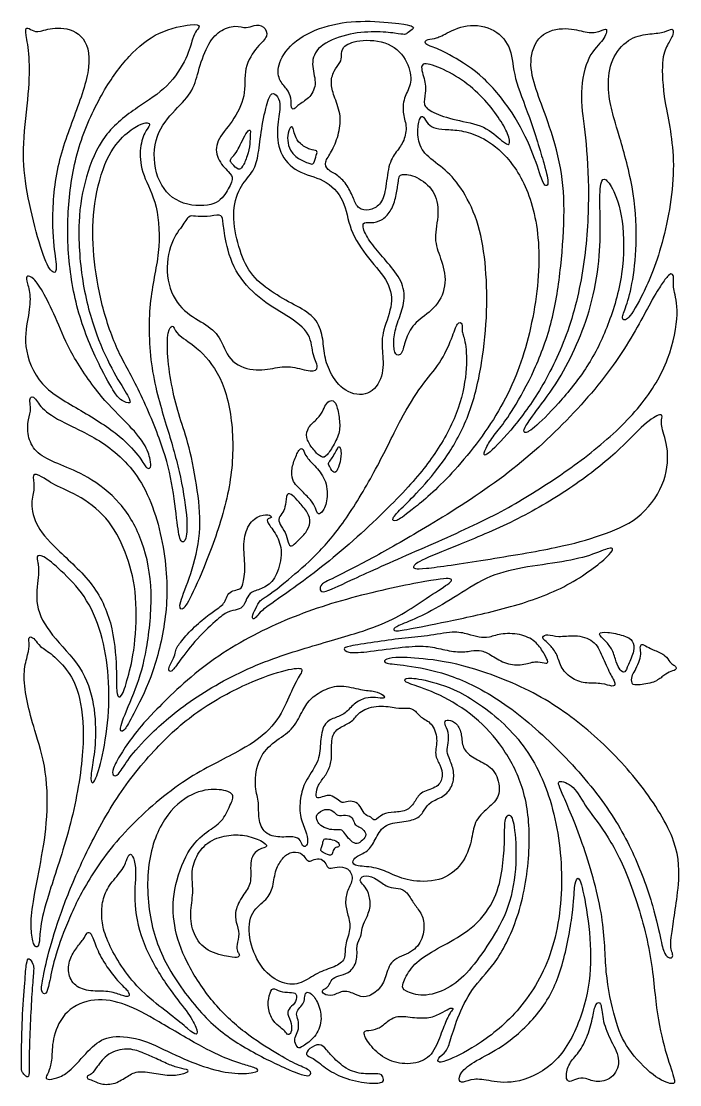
# Model space of a CAD drawing. Header units: millimetres. Extents: x -84 to 83, y -94 to 93.
# Drawn here: x -83.56 to -61.8, y -45.19 to -10.06 of the extents above; entities that cross this region are included whole.
import ezdxf

# ---------------------------------------------------------------- set-up
doc = ezdxf.new("R2010")
doc.units = ezdxf.units.MM
doc.header["$MEASUREMENT"] = 0
doc.layers.add('Default', color=18, linetype='Continuous')

msp = doc.modelspace()

# ---------------------------------------------------------------- linework, layer by layer
at = {"layer": 'Default', "color": 5}
for points in [[(-79.993, -11.23), (-80.296, -11.556), (-80.852, -12.316), (-81.692, -14.078), (-82.029, -15.976), (-82.04, -17.976), (-81.646, -19.987), (-80.848, -21.716), (-80.388, -22.471), (-80.252, -22.585), (-79.92, -22.731), (-79.975, -22.507), (-80.479, -21.734), (-81.09, -20.483), (-81.591, -18.667), (-81.708, -16.585), (-81.448, -15.211), (-80.892, -13.781), (-79.679, -12.862), (-78.697, -12.275), (-78.03, -11.219), (-77.905, -10.598), (-77.759, -10.354), (-77.635, -10.23), (-77.797, -10.128), (-79.033, -10.362), (-79.69, -10.905), (-79.993, -11.23)], [(-77.705, -11.72), (-77.782, -11.987), (-77.886, -12.432), (-78.562, -13.058), (-79.223, -13.912), (-79.152, -15.299), (-78.406, -16.152), (-77.147, -16.202), (-76.77, -15.726), (-76.521, -15.228), (-76.663, -15.085), (-77.125, -14.609), (-77.147, -14.018), (-76.577, -13.4), (-76.108, -12.546), (-76.236, -11.6), (-75.738, -10.853), (-75.368, -10.569), (-75.525, -10.199), (-75.88, -10.178), (-76.108, -10.32), (-76.464, -10.178), (-77.018, -10.355), (-77.424, -10.832), (-77.628, -11.453), (-77.705, -11.72)], [(-71.085, -10.14), (-71.344, -10.107), (-72.203, -10.023), (-73.416, -10.15), (-74.571, -10.67), (-75.108, -11.461), (-75.062, -12.027), (-74.773, -12.287), (-74.617, -12.605), (-74.658, -12.951), (-74.542, -12.992), (-74.398, -12.807), (-73.993, -12.593), (-73.774, -12.102), (-74.005, -11.478), (-73.791, -10.872), (-72.809, -10.463), (-71.852, -10.391), (-71.154, -10.461), (-70.855, -10.52), (-70.805, -10.454), (-70.552, -10.291), (-70.649, -10.221), (-70.826, -10.173), (-71.085, -10.14)], [(-69.298, -11.235), (-69.006, -11.4), (-68.271, -11.865), (-67.279, -13.089), (-66.659, -14.345), (-66.331, -15.401), (-66.233, -15.527), (-66.122, -15.452), (-66.221, -14.968), (-66.772, -13.147), (-67.309, -11.906), (-67.329, -10.965), (-67.865, -10.293), (-68.859, -10.113), (-69.637, -10.541), (-69.898, -10.641), (-70.22, -10.669), (-70.22, -10.835), (-70.026, -10.874), (-69.591, -11.07), (-69.298, -11.235)], [(-83.299, -11.259), (-83.278, -11.579), (-83.287, -12.366), (-83.529, -14.173), (-83.437, -15.459), (-83.059, -17.102), (-82.693, -18.238), (-82.39, -18.459), (-82.393, -18.016), (-82.57, -17.006), (-82.462, -14.937), (-81.81, -13.217), (-81.174, -11.468), (-81.484, -10.426), (-82.395, -10.217), (-82.991, -10.437), (-83.192, -10.374), (-83.41, -10.228), (-83.414, -10.445), (-83.32, -10.939), (-83.299, -11.259)], [(-66.217, -13.224), (-66.067, -13.642), (-65.714, -14.722), (-65.581, -16.243), (-65.714, -18.179), (-65.977, -19.973), (-66.581, -21.608), (-67.344, -22.971), (-67.763, -23.529), (-68.103, -23.951), (-68.318, -24.381), (-68.199, -24.458), (-67.275, -23.48), (-66.318, -22.168), (-65.388, -20.214), (-64.879, -17.878), (-64.78, -15.463), (-64.929, -13.612), (-65.135, -12.423), (-64.835, -11.125), (-64.267, -10.679), (-64.17, -10.232), (-64.405, -10.411), (-64.835, -10.476), (-65.405, -10.256), (-66.396, -10.372), (-66.809, -11.264), (-66.611, -12.214), (-66.366, -12.806), (-66.217, -13.224)], [(-63.803, -13.846), (-63.674, -14.28), (-63.301, -15.578), (-63.202, -17.283), (-63.336, -18.677), (-63.583, -19.544), (-63.75, -19.891), (-63.57, -20.011), (-63.116, -19.324), (-62.336, -17.564), (-61.848, -14.671), (-62.355, -12.643), (-62.41, -11.298), (-62.218, -10.834), (-61.983, -10.487), (-62.028, -10.26), (-62.269, -10.437), (-62.754, -10.474), (-63.426, -10.564), (-64.047, -11.199), (-64.206, -12.107), (-64.075, -12.975), (-63.932, -13.412), (-63.803, -13.846)], [(-73.192, -12.608), (-73.128, -12.784), (-72.968, -13.201), (-73.07, -13.84), (-73.304, -14.395), (-73.554, -14.718), (-73.459, -14.979), (-73.098, -15.134), (-72.766, -15.485), (-72.577, -15.936), (-72.428, -16.274), (-72.068, -16.332), (-71.685, -16.152), (-71.505, -15.666), (-71.445, -14.807), (-71.166, -14.361), (-70.89, -14.026), (-70.806, -13.504), (-70.979, -13.088), (-70.909, -12.517), (-70.634, -12.141), (-70.746, -11.4), (-71.351, -10.723), (-72.464, -10.646), (-72.992, -10.928), (-72.967, -11.194), (-72.992, -11.425), (-73.249, -11.682), (-73.351, -12.143), (-73.256, -12.432), (-73.192, -12.608)], [(-69.796, -11.577), (-69.552, -11.675), (-68.986, -11.979), (-68.285, -12.58), (-67.773, -13.247), (-67.442, -13.81), (-67.389, -14.197), (-67.627, -14.078), (-68.221, -13.493), (-69.233, -13.339), (-70.003, -13.075), (-70.303, -12.833), (-70.184, -12.45), (-70.215, -11.966), (-70.446, -11.392), (-70.039, -11.479), (-69.796, -11.577)], [(-75.63, -13.733), (-75.675, -14.032), (-75.723, -14.542), (-75.896, -15.079), (-76.363, -15.502), (-76.619, -16.43), (-76.383, -17.542), (-76.038, -18.411), (-75.303, -19.007), (-74.523, -19.441), (-73.856, -19.792), (-73.588, -20.405), (-73.563, -21.034), (-73.39, -21.65), (-72.897, -22.341), (-72.052, -22.483), (-71.571, -21.805), (-71.614, -21.003), (-71.676, -20.405), (-71.268, -19.478), (-71.364, -18.699), (-72.096, -17.907), (-72.745, -16.954), (-72.839, -15.949), (-73.54, -15.242), (-74.468, -15.092), (-75.067, -14.419), (-75.127, -13.552), (-74.962, -12.848), (-75.083, -12.534), (-75.276, -12.379), (-75.453, -12.749), (-75.585, -13.434), (-75.63, -13.733)], [(-69.034, -15.581), (-68.841, -15.868), (-68.456, -16.615), (-68.203, -17.987), (-68.146, -19.633), (-68.311, -21.348), (-68.695, -23.024), (-69.442, -24.435), (-70.364, -25.531), (-70.976, -26.13), (-71.37, -26.533), (-71.186, -26.611), (-70.793, -26.318), (-69.502, -25.277), (-67.742, -23.091), (-66.768, -20.798), (-66.318, -17.852), (-66.7, -15.688), (-67.578, -14.381), (-68.404, -13.847), (-69.029, -13.66), (-69.581, -13.636), (-69.966, -13.601), (-70.172, -13.413), (-70.295, -13.12), (-70.436, -13.349), (-70.486, -13.884), (-70.304, -14.442), (-69.612, -14.893), (-69.227, -15.294), (-69.034, -15.581)], [(-80.133, -13.82), (-80.327, -13.997), (-80.761, -14.502), (-81.196, -16.101), (-81.213, -17.584), (-80.979, -19.226), (-80.443, -20.892), (-79.773, -21.977), (-78.92, -23.933), (-78.555, -25.296), (-78.399, -26.748), (-78.294, -27.339), (-78.095, -27.235), (-78.051, -26.513), (-78.312, -24.905), (-78.739, -23.483), (-79.326, -21.568), (-79.373, -19.285), (-78.947, -17.716), (-79.026, -16.09), (-79.577, -15.131), (-79.672, -14.308), (-79.482, -13.702), (-79.26, -13.467), (-79.387, -13.404), (-79.599, -13.44), (-79.939, -13.643), (-80.133, -13.82)], [(-76.252, -14.001), (-76.301, -14.105), (-76.387, -14.296), (-76.535, -14.506), (-76.688, -14.654), (-76.602, -14.766), (-76.368, -15.003), (-76.253, -14.903), (-76.078, -14.519), (-75.99, -14.09), (-76.006, -13.808), (-75.958, -13.633), (-76.092, -13.673), (-76.203, -13.897), (-76.252, -14.001)], [(-74.501, -13.859), (-74.469, -13.938), (-74.375, -14.115), (-74.002, -14.321), (-73.756, -14.328), (-73.801, -14.449), (-73.89, -14.804), (-73.999, -14.776), (-74.431, -14.613), (-74.684, -14.327), (-74.776, -14.001), (-74.732, -13.658), (-74.611, -13.5), (-74.566, -13.639), (-74.533, -13.779), (-74.501, -13.859)], [(-71.117, -15.475), (-71.132, -15.584), (-71.175, -15.916), (-71.355, -16.368), (-71.639, -16.654), (-72.005, -16.739), (-72.333, -16.675), (-72.197, -17.123), (-71.801, -17.648), (-71.32, -18.177), (-70.878, -18.799), (-70.908, -19.468), (-71.142, -20.025), (-71.274, -20.558), (-71.231, -21.069), (-71.061, -21.111), (-70.95, -20.996), (-70.844, -20.455), (-70.507, -19.944), (-69.813, -19.527), (-69.46, -18.703), (-69.701, -17.852), (-69.949, -17.279), (-69.73, -16.389), (-69.883, -15.638), (-70.495, -15.159), (-71.052, -15.082), (-71.086, -15.261), (-71.102, -15.366), (-71.117, -15.475)], [(-64.432, -16.68), (-64.427, -17.099), (-64.427, -17.938), (-64.719, -19.51), (-65.198, -20.762), (-65.763, -21.9), (-66.611, -23.023), (-66.968, -23.532), (-66.958, -23.68), (-66.706, -23.601), (-65.828, -22.74), (-64.803, -21.473), (-64.157, -20.147), (-63.637, -18.44), (-63.639, -16.523), (-64.043, -15.474), (-64.315, -15.202), (-64.455, -15.427), (-64.437, -16.262), (-64.432, -16.68)], [(-76.828, -17.153), (-76.781, -17.421), (-76.611, -18.213), (-75.83, -19.155), (-74.902, -19.713), (-73.98, -20.303), (-73.96, -21.057), (-73.693, -21.53), (-73.946, -21.677), (-74.621, -21.438), (-75.118, -21.498), (-75.885, -21.654), (-76.737, -21.3), (-76.97, -20.441), (-77.492, -20.046), (-78.303, -19.617), (-78.808, -18.667), (-78.687, -17.401), (-78.204, -16.797), (-78.028, -16.472), (-77.835, -16.504), (-77.417, -16.537), (-76.955, -16.419), (-76.891, -16.607), (-76.874, -16.886), (-76.828, -17.153)], [(-82.371, -19.977), (-82.228, -20.311), (-81.955, -21.027), (-80.872, -22.571), (-80.025, -23.358), (-79.439, -24.038), (-79.271, -24.583), (-79.266, -24.83), (-79.415, -24.855), (-79.578, -24.533), (-80.196, -23.791), (-81.574, -22.898), (-83.003, -22.155), (-83.527, -20.738), (-83.29, -19.725), (-83.239, -19.061), (-83.399, -18.595), (-83.386, -18.455), (-83.163, -18.5), (-82.812, -19.023), (-82.514, -19.643), (-82.371, -19.977)], [(-70.202, -26.784), (-69.491, -26.358), (-67.693, -25.251), (-65.468, -23.27), (-63.708, -21.157), (-62.643, -19.102), (-62.418, -18.786), (-62.157, -18.398), (-62.016, -18.398), (-61.995, -18.588), (-62.03, -18.891), (-61.805, -19.596), (-62.101, -21.23), (-63.016, -22.779), (-64.568, -24.25), (-66.457, -25.552), (-68.211, -26.566), (-70.744, -27.656), (-72.894, -28.622), (-73.568, -28.962), (-73.708, -28.855), (-73.671, -28.659), (-73.375, -28.522), (-71.961, -27.807), (-70.914, -27.21), (-70.202, -26.784)], [(-71.792, -24.749), (-72.088, -25.307), (-72.78, -26.49), (-73.677, -27.591), (-74.661, -28.455), (-75.428, -29.07), (-75.664, -29.165), (-75.812, -29.452), (-75.955, -29.772), (-75.874, -29.823), (-75.778, -29.731), (-75.652, -29.544), (-75.165, -29.213), (-73.145, -27.774), (-70.956, -25.699), (-69.914, -24.455), (-69.097, -23.014), (-68.81, -21.607), (-68.87, -20.613), (-69.021, -20.301), (-68.959, -20.034), (-69.153, -19.97), (-69.304, -20.497), (-69.706, -21.374), (-70.326, -22.061), (-71.003, -23.144), (-71.496, -24.192), (-71.792, -24.749)], [(-78.012, -24.155), (-77.908, -24.56), (-77.709, -25.59), (-77.595, -26.966), (-77.942, -28.379), (-78.375, -29.358), (-78.275, -29.558), (-78.042, -29.298), (-77.462, -28.012), (-76.704, -25.91), (-76.488, -23.972), (-76.767, -22.065), (-77.557, -20.943), (-78.375, -20.444), (-78.5, -20.232), (-78.541, -20.087), (-78.731, -20.253), (-78.741, -21.109), (-78.579, -22.207), (-78.33, -23.16), (-78.115, -23.75), (-78.012, -24.155)], [(-81.354, -25.136), (-81.014, -25.337), (-80.234, -25.915), (-79.498, -27.234), (-79.182, -28.848), (-79.391, -30.913), (-79.75, -32.095), (-80.309, -33.345), (-80.281, -33.538), (-80.143, -33.499), (-79.906, -33.061), (-79.251, -31.806), (-78.761, -29.984), (-78.685, -27.974), (-79.329, -25.359), (-80.728, -23.961), (-82.08, -23.376), (-82.887, -22.899), (-83.119, -22.435), (-83.276, -22.476), (-83.276, -22.661), (-83.224, -22.922), (-83.363, -23.317), (-83.334, -23.908), (-82.992, -24.401), (-82.278, -24.709), (-81.695, -24.935), (-81.354, -25.136)], [(-73.584, -22.901), (-73.628, -22.99), (-73.751, -23.198), (-74.098, -23.456), (-74.163, -23.819), (-73.97, -24.141), (-73.689, -24.454), (-73.512, -24.496), (-73.287, -24.158), (-73.02, -23.675), (-73.036, -23.217), (-73.139, -22.686), (-73.284, -22.548), (-73.487, -22.667), (-73.54, -22.813), (-73.584, -22.901)], [(-69.123, -27.362), (-68.584, -27.143), (-67.257, -26.605), (-65.387, -25.507), (-63.825, -24.289), (-62.927, -23.278), (-62.384, -22.992), (-62.378, -23.163), (-62.453, -23.403), (-62.138, -24.174), (-62.264, -25.391), (-63.138, -26.561), (-64.421, -27.063), (-65.7, -27.434), (-68.269, -27.864), (-70.532, -28.206), (-70.638, -28.094), (-70.49, -27.918), (-69.662, -27.58), (-69.123, -27.362)], [(-74.391, -25.469), (-74.303, -25.556), (-74.04, -25.819), (-73.843, -26.07), (-73.782, -26.364), (-73.639, -26.332), (-73.431, -25.963), (-73.449, -25.234), (-73.825, -24.775), (-74.155, -24.464), (-74.244, -24.166), (-74.352, -24.148), (-74.542, -24.542), (-74.65, -24.962), (-74.571, -25.295), (-74.48, -25.382), (-74.391, -25.469)], [(-73.13, -24.218), (-73.154, -24.266), (-73.22, -24.389), (-73.345, -24.575), (-73.424, -24.657), (-73.37, -24.787), (-73.22, -25.018), (-73.109, -24.901), (-72.984, -24.528), (-72.989, -24.148), (-73.076, -24.098), (-73.106, -24.17), (-73.13, -24.218)], [(-81.578, -25.804), (-81.253, -26), (-80.6, -26.536), (-80.022, -27.736), (-79.713, -29.011), (-79.791, -30.792), (-80.043, -31.795), (-80.246, -32.45), (-80.422, -32.352), (-80.396, -31.735), (-80.475, -30.102), (-81.096, -28.633), (-82.463, -27.461), (-83.156, -26.647), (-83.245, -25.852), (-83.082, -25.454), (-83.24, -24.969), (-82.875, -25.076), (-82.552, -25.361), (-81.903, -25.609), (-81.578, -25.804)], [(-74.38, -25.95), (-74.293, -26.05), (-74.069, -26.301), (-73.976, -26.613), (-74.137, -26.953), (-74.434, -27.24), (-74.65, -27.455), (-74.746, -27.298), (-74.818, -26.939), (-75.033, -26.67), (-75.069, -26.462), (-74.893, -26.283), (-74.822, -26.068), (-74.8, -25.611), (-74.589, -25.701), (-74.467, -25.85), (-74.38, -25.95)], [(-77.158, -29.525), (-77.265, -29.6), (-77.57, -29.816), (-78.096, -30.317), (-78.427, -30.743), (-78.465, -30.877), (-78.503, -31.086), (-78.686, -31.382), (-78.686, -31.535), (-78.583, -31.554), (-78.42, -31.325), (-77.849, -30.538), (-77.09, -29.818), (-76.719, -29.54), (-76.409, -29.508), (-76.195, -29.399), (-76.088, -29.042), (-75.903, -28.876), (-75.451, -28.774), (-75.094, -28.383), (-74.905, -27.571), (-75.111, -27.011), (-75.464, -26.582), (-75.424, -26.489), (-75.263, -26.469), (-75.312, -26.369), (-75.644, -26.341), (-76.074, -26.65), (-76.246, -27.311), (-76.138, -28.093), (-76.229, -28.741), (-76.355, -28.835), (-76.568, -28.86), (-76.756, -28.996), (-76.804, -29.215), (-76.929, -29.365), (-77.051, -29.45), (-77.158, -29.525)], [(-82.234, -28.221), (-81.993, -28.445), (-81.433, -28.998), (-80.879, -30.249), (-80.641, -31.692), (-80.661, -33.245), (-80.948, -34.732), (-81.182, -35.313), (-81.281, -35.129), (-81.212, -34.683), (-81.087, -33.913), (-81.112, -32.623), (-81.521, -31.375), (-82.615, -30.324), (-83.138, -29.358), (-82.957, -28.339), (-83.004, -27.903), (-83.071, -27.736), (-82.879, -27.656), (-82.475, -27.998), (-82.234, -28.221)], [(-70.228, -29.645), (-69.929, -29.496), (-69.28, -29.126), (-68.21, -28.396), (-67.031, -28.09), (-65.628, -27.932), (-64.612, -27.676), (-64.004, -27.379), (-63.949, -27.6), (-65.463, -28.764), (-67.372, -29.437), (-69.381, -29.869), (-70.745, -30.141), (-71.267, -30.231), (-71.267, -30.112), (-71.074, -30.018), (-70.527, -29.793), (-70.228, -29.645)], [(-79.149, -32.862), (-78.76, -32.458), (-77.522, -31.228), (-75.154, -29.908), (-72.728, -29.072), (-69.841, -28.471), (-69.236, -28.451), (-69.419, -28.646), (-70.3, -29.194), (-71.058, -29.723), (-71.958, -30.13), (-73.717, -30.629), (-75.94, -31.303), (-78.102, -32.522), (-79.491, -33.785), (-80.099, -34.513), (-80.357, -35.005), (-80.544, -34.986), (-80.558, -34.775), (-80.287, -34.283), (-79.856, -33.651), (-79.538, -33.266), (-79.149, -32.862)], [(-83.105, -33.493), (-82.992, -33.862), (-82.684, -34.79), (-82.684, -36.608), (-82.947, -37.997), (-83.211, -39.383), (-83.251, -40.061), (-83.152, -40.596), (-83.028, -40.67), (-82.944, -40.522), (-82.944, -39.942), (-82.657, -38.863), (-81.876, -36.595), (-81.426, -34.055), (-81.593, -32.257), (-81.986, -31.536), (-82.53, -30.95), (-82.969, -30.713), (-83.096, -30.473), (-83.267, -30.36), (-83.329, -30.48), (-83.26, -30.672), (-83.373, -31.077), (-83.507, -31.67), (-83.363, -32.576), (-83.218, -33.124), (-83.105, -33.493)], [(-71.894, -30.575), (-71.586, -30.529), (-70.961, -30.436), (-70.15, -30.381), (-69.255, -30.195), (-68.781, -30.307), (-68.424, -30.428), (-68.111, -30.428), (-67.686, -30.267), (-66.982, -30.3), (-66.514, -30.57), (-66.266, -30.976), (-66.117, -31.26), (-66.249, -31.276), (-66.568, -31.173), (-66.987, -31.349), (-67.542, -31.308), (-68.015, -31.011), (-68.351, -30.824), (-68.676, -30.857), (-69.12, -30.922), (-69.711, -30.791), (-70.227, -30.679), (-71.032, -30.734), (-72.242, -30.913), (-72.807, -30.93), (-72.929, -30.775), (-72.807, -30.71), (-72.201, -30.62), (-71.894, -30.575)], [(-66.08, -30.686), (-66.009, -30.761), (-65.839, -30.962), (-65.741, -31.442), (-65.34, -31.815), (-64.877, -31.944), (-64.358, -31.913), (-64.005, -32.062), (-63.895, -31.956), (-64.099, -31.642), (-64.366, -31.021), (-64.61, -30.483), (-65.277, -30.314), (-65.827, -30.42), (-66.181, -30.287), (-66.377, -30.401), (-66.263, -30.511), (-66.151, -30.61), (-66.08, -30.686)], [(-64.257, -30.54), (-64.167, -30.63), (-64.018, -30.805), (-63.9, -31.257), (-63.782, -31.501), (-63.605, -31.618), (-63.527, -31.347), (-63.283, -30.845), (-63.33, -30.503), (-63.625, -30.354), (-64.222, -30.216), (-64.556, -30.263), (-64.346, -30.449), (-64.257, -30.54)], [(-63.092, -30.968), (-63.096, -31.048), (-63.142, -31.227), (-63.285, -31.537), (-63.397, -31.68), (-63.393, -31.955), (-63.307, -32.002), (-62.669, -31.934), (-62.377, -31.71), (-62.153, -31.547), (-61.914, -31.49), (-61.918, -31.388), (-61.99, -31.333), (-62.136, -31.245), (-62.238, -31.007), (-62.656, -30.831), (-62.891, -30.721), (-63.074, -30.603), (-63.121, -30.75), (-63.089, -30.888), (-63.092, -30.968)], [(-66.51, -32.321), (-65.799, -32.708), (-64.572, -33.63), (-63.044, -35.235), (-61.788, -37.24), (-61.83, -38.653), (-61.972, -39.519), (-62.075, -40.261), (-62.117, -40.614), (-62.058, -40.804), (-62.006, -40.969), (-62.134, -41.028), (-62.307, -40.883), (-62.403, -40.537), (-62.645, -39.356), (-63.25, -37.626), (-64.253, -35.825), (-65.991, -33.88), (-67.818, -32.355), (-69.534, -31.555), (-70.925, -31.318), (-71.58, -31.278), (-71.574, -31.153), (-71.275, -31.063), (-70.388, -31.09), (-68.838, -31.305), (-67.221, -31.933), (-66.51, -32.321)], [(-75.932, -31.883), (-76.45, -32.104), (-77.693, -32.746), (-79.103, -34.018), (-80.448, -35.673), (-81.503, -37.669), (-82.208, -39.34), (-82.639, -40.735), (-82.85, -41.68), (-82.92, -42.157), (-82.733, -42.227), (-82.639, -41.905), (-82.485, -41.054), (-82.069, -39.879), (-81.436, -38.528), (-80.283, -36.872), (-78.185, -35.043), (-76.381, -34.221), (-75.271, -33.487), (-74.768, -32.554), (-74.486, -31.83), (-74.163, -31.414), (-74.585, -31.419), (-75.414, -31.661), (-75.932, -31.883)], [(-67.565, -34.21), (-67.312, -34.602), (-66.867, -35.495), (-66.7, -37.26), (-67.012, -39.485), (-67.834, -41.176), (-68.612, -41.893), (-69.123, -42.882), (-69.389, -43.752), (-69.494, -44.097), (-69.815, -44.322), (-69.796, -44.466), (-69.533, -44.423), (-68.413, -43.889), (-66.953, -42.669), (-65.867, -40.736), (-65.587, -38.04), (-66.077, -35.37), (-67.214, -33.476), (-69.003, -32.159), (-70.186, -31.817), (-70.874, -31.715), (-70.915, -31.868), (-70.685, -31.96), (-69.615, -32.317), (-68.383, -33.14), (-67.817, -33.818), (-67.565, -34.21)], [(-74.291, -32.896), (-74.382, -33.069), (-74.588, -33.491), (-75.188, -33.829), (-75.737, -34.366), (-75.876, -35.338), (-75.686, -35.812), (-75.741, -36.315), (-75.581, -36.872), (-75.095, -37.041), (-74.525, -36.969), (-74.314, -37.105), (-74.28, -37.324), (-74.136, -37.329), (-74.081, -37.168), (-74.136, -36.822), (-74.385, -36.323), (-74.335, -35.626), (-74.166, -35.127), (-73.682, -34.467), (-73.682, -33.853), (-73.585, -33.249), (-73.213, -33.065), (-72.84, -32.948), (-72.581, -32.589), (-72.166, -32.389), (-71.856, -32.392), (-71.539, -32.45), (-71.556, -32.331), (-71.861, -32.177), (-72.312, -32.165), (-73.002, -31.953), (-73.58, -32.14), (-74.038, -32.45), (-74.199, -32.722), (-74.291, -32.896)], [(-73.555, -35.663), (-73.479, -35.639), (-73.344, -35.609), (-73.107, -35.753), (-72.957, -35.912), (-72.769, -35.809), (-72.477, -35.838), (-72.322, -36.043), (-72.205, -36.302), (-71.988, -36.326), (-71.899, -36.523), (-71.619, -36.22), (-71.262, -36.192), (-70.762, -36.147), (-70.543, -35.817), (-70.354, -35.496), (-69.767, -35.379), (-69.614, -35.001), (-69.701, -34.613), (-69.929, -34.301), (-69.77, -33.77), (-69.986, -33.21), (-70.374, -33.076), (-70.583, -32.746), (-70.869, -32.742), (-71.116, -32.772), (-71.743, -32.62), (-72.401, -32.848), (-72.572, -33.172), (-72.953, -33.343), (-73.322, -33.579), (-73.295, -34.214), (-73.32, -34.64), (-73.517, -35.001), (-73.765, -35.286), (-73.822, -35.621), (-73.795, -35.754), (-73.63, -35.687), (-73.555, -35.663)], [(-68.298, -34.554), (-68.46, -34.461), (-68.797, -34.304), (-69.012, -33.974), (-68.999, -33.508), (-69.231, -33.181), (-69.529, -33.112), (-69.595, -33.255), (-69.425, -33.538), (-69.44, -33.91), (-69.52, -34.179), (-69.395, -34.453), (-69.231, -34.885), (-69.313, -35.364), (-69.594, -35.683), (-70.073, -35.842), (-70.232, -36.107), (-70.444, -36.423), (-70.962, -36.499), (-71.616, -36.59), (-71.865, -37.111), (-72.1, -37.498), (-72.538, -37.66), (-72.633, -37.844), (-72.529, -37.971), (-71.786, -37.999), (-71.318, -38.241), (-70.675, -38.493), (-69.588, -38.478), (-68.88, -37.82), (-68.648, -37.02), (-68.595, -36.447), (-68.052, -35.981), (-67.7, -35.637), (-67.825, -34.86), (-68.136, -34.646), (-68.298, -34.554)], [(-78.478, -38.736), (-78.555, -39.156), (-78.554, -39.924), (-78.148, -41.131), (-77.246, -42.508), (-76.182, -43.491), (-75.069, -44.199), (-74.414, -44.544), (-73.943, -44.728), (-74.002, -44.885), (-74.159, -44.905), (-74.649, -44.74), (-76.198, -43.987), (-77.442, -43.107), (-78.715, -41.435), (-79.358, -39.86), (-79.452, -37.692), (-78.769, -36.144), (-77.783, -35.453), (-76.967, -35.406), (-76.465, -35.583), (-76.654, -35.926), (-76.908, -36.528), (-77.393, -36.782), (-78.092, -37.407), (-78.401, -38.316), (-78.478, -38.736)], [(-64.974, -37.355), (-64.727, -38.075), (-64.255, -39.776), (-64.293, -41.473), (-63.938, -43.11), (-63.579, -43.986), (-62.638, -44.975), (-61.977, -45.219), (-61.942, -45.052), (-62.283, -44.112), (-62.597, -42.754), (-62.728, -40.74), (-63.436, -38.393), (-64.159, -36.941), (-64.925, -36.022), (-65.279, -35.283), (-65.906, -35.081), (-65.734, -35.455), (-65.22, -36.634), (-64.974, -37.355)], [(-73.655, -36.631), (-73.596, -36.674), (-73.423, -36.756), (-73.159, -36.775), (-72.946, -36.751), (-72.845, -36.933), (-72.663, -37.153), (-72.455, -37.266), (-72.274, -37.112), (-72.125, -36.928), (-72.278, -36.728), (-72.447, -36.645), (-72.553, -36.593), (-72.597, -36.345), (-72.838, -36.263), (-73.121, -36.331), (-73.239, -36.133), (-73.517, -36.055), (-73.843, -36.264), (-73.777, -36.495), (-73.714, -36.587), (-73.655, -36.631)], [(-67.656, -37.965), (-67.694, -38.26), (-67.805, -38.893), (-68.426, -39.884), (-69.397, -40.485), (-70.234, -40.906), (-70.76, -41.381), (-71.001, -41.96), (-70.92, -42.079), (-70.312, -42.309), (-69.463, -42.061), (-68.757, -41.466), (-68.091, -40.515), (-67.401, -39.363), (-67.166, -37.861), (-67.261, -36.507), (-67.421, -36.203), (-67.603, -36.391), (-67.576, -37.125), (-67.618, -37.671), (-67.656, -37.965)], [(-76.771, -36.963), (-76.98, -37), (-77.436, -37.144), (-77.845, -37.722), (-77.946, -38.285), (-77.85, -38.829), (-78.002, -39.513), (-77.892, -40.229), (-77.445, -40.808), (-76.607, -40.983), (-76.371, -40.992), (-76.331, -40.878), (-76.423, -40.792), (-76.454, -40.587), (-76.325, -40.21), (-76.469, -39.82), (-76.509, -39.406), (-76.189, -38.852), (-75.922, -38.534), (-76.035, -37.713), (-75.707, -37.376), (-75.354, -37.339), (-75.597, -37.124), (-76.179, -36.925), (-76.561, -36.927), (-76.771, -36.963)], [(-73.588, -37.181), (-73.596, -37.226), (-73.62, -37.331), (-73.671, -37.427), (-73.651, -37.482), (-73.426, -37.595), (-73.301, -37.625), (-73.271, -37.497), (-73.198, -37.335), (-73.066, -37.35), (-73.022, -37.258), (-73.139, -37.122), (-73.419, -37.063), (-73.568, -37.059), (-73.579, -37.135), (-73.588, -37.181)], [(-80.813, -40.127), (-80.753, -40.326), (-80.556, -40.781), (-80.078, -41.563), (-79.412, -42.278), (-78.601, -42.884), (-78.004, -43.378), (-77.736, -43.604), (-77.732, -43.329), (-78.061, -42.772), (-78.692, -42.023), (-79.556, -40.607), (-79.872, -39.205), (-79.735, -38.074), (-79.854, -37.659), (-79.949, -37.525), (-80.05, -37.669), (-80.164, -38.06), (-80.632, -38.551), (-80.87, -39.014), (-80.918, -39.587), (-80.873, -39.928), (-80.813, -40.127)], [(-74.954, -37.761), (-75.035, -37.865), (-75.181, -38.112), (-75.235, -38.731), (-75.472, -39.113), (-76.043, -39.505), (-76.05, -40.454), (-75.626, -41.413), (-74.913, -41.89), (-74.294, -41.876), (-73.782, -41.47), (-73.181, -41.3), (-72.823, -41.061), (-72.886, -40.569), (-72.65, -40.06), (-72.763, -39.572), (-72.869, -39.19), (-72.798, -38.759), (-72.551, -38.388), (-72.752, -37.992), (-73.141, -37.988), (-73.399, -38.069), (-73.469, -37.956), (-73.576, -37.733), (-73.841, -37.708), (-74.024, -37.839), (-74.159, -37.751), (-74.282, -37.504), (-74.696, -37.486), (-74.874, -37.656), (-74.954, -37.761)], [(-72.089, -38.87), (-72.046, -38.988), (-71.98, -39.306), (-72.191, -39.751), (-72.31, -40.013), (-72.318, -40.319), (-72.504, -40.526), (-72.422, -41.052), (-72.667, -41.476), (-72.987, -41.57), (-73.285, -41.658), (-73.364, -41.852), (-73.436, -41.987), (-73.631, -42.05), (-73.601, -42.2), (-73.276, -42.28), (-72.894, -42.034), (-72.502, -42.213), (-72.187, -42.346), (-71.733, -42.074), (-71.501, -41.653), (-71.376, -41.034), (-70.63, -40.847), (-70.276, -40.384), (-70.216, -39.735), (-70.445, -39.392), (-70.659, -39.097), (-70.861, -38.748), (-71.182, -38.681), (-71.477, -38.672), (-71.883, -38.317), (-72.281, -38.262), (-72.403, -38.447), (-72.237, -38.594), (-72.132, -38.751), (-72.089, -38.87)], [(-65.358, -39.579), (-65.418, -40.039), (-65.645, -41.327), (-66.247, -42.667), (-67.448, -43.836), (-68.378, -44.296), (-69.007, -44.692), (-69.133, -45.035), (-68.993, -45.151), (-68.629, -44.962), (-68.084, -45.063), (-67.178, -45.186), (-65.799, -44.521), (-64.999, -42.951), (-64.689, -41.382), (-64.804, -39.72), (-65.077, -38.358), (-65.197, -38.342), (-65.286, -38.568), (-65.298, -39.119), (-65.358, -39.579)], [(-81.693, -40.623), (-81.778, -40.736), (-81.949, -40.967), (-82.044, -41.495), (-81.806, -41.951), (-81.268, -42.118), (-80.679, -42.074), (-80.222, -42.244), (-79.96, -42.312), (-80.001, -42.091), (-80.273, -41.88), (-80.825, -41.189), (-81.097, -40.62), (-81.254, -40.133), (-81.387, -40.15), (-81.438, -40.293), (-81.608, -40.511), (-81.693, -40.623)], [(-83.441, -41.833), (-83.465, -42.151), (-83.532, -43.041), (-83.55, -44.227), (-83.559, -44.764), (-83.484, -44.815), (-83.315, -44.999), (-83.291, -44.759), (-83.296, -44.047), (-83.248, -42.89), (-83.191, -41.929), (-83.137, -41.338), (-83.147, -41.227), (-83.308, -40.959), (-83.39, -41.133), (-83.417, -41.515), (-83.441, -41.833)], [(-75.362, -42.25), (-75.391, -42.367), (-75.428, -42.644), (-75.252, -43.096), (-74.981, -43.309), (-74.848, -43.41), (-74.744, -43.567), (-74.631, -43.497), (-74.604, -43.168), (-74.793, -42.833), (-74.696, -42.639), (-74.45, -42.458), (-74.454, -42.144), (-74.665, -42.137), (-75.027, -42.132), (-75.252, -41.939), (-75.332, -42.132), (-75.362, -42.25)], [(-74.196, -42.322), (-74.206, -42.393), (-74.231, -42.53), (-74.402, -42.672), (-74.492, -42.86), (-74.402, -43.031), (-74.378, -43.349), (-74.5, -43.588), (-74.541, -43.752), (-74.414, -44.008), (-74.292, -43.942), (-73.835, -43.632), (-73.596, -43.082), (-73.725, -42.489), (-73.979, -42.146), (-74.17, -42.104), (-74.186, -42.251), (-74.196, -42.322)], [(-79.003, -43.111), (-78.565, -43.367), (-77.467, -44.029), (-76.571, -44.407), (-76.145, -44.537), (-75.663, -44.674), (-75.793, -44.803), (-76.578, -44.84), (-77.504, -44.622), (-78.597, -44.159), (-79.639, -43.618), (-80.728, -43.544), (-81.265, -43.952), (-81.886, -44.704), (-82.285, -44.947), (-82.657, -45.034), (-82.779, -44.975), (-82.616, -44.721), (-82.529, -44.28), (-82.539, -43.624), (-82.122, -42.7), (-81.148, -42.289), (-80.095, -42.493), (-79.441, -42.855), (-79.003, -43.111)], [(-64.677, -42.946), (-64.715, -43.126), (-64.821, -43.567), (-65.143, -44.159), (-65.474, -44.46), (-65.59, -44.969), (-65.456, -45.134), (-65.22, -44.979), (-64.928, -44.946), (-64.533, -45.148), (-63.954, -44.967), (-63.726, -44.323), (-64.134, -43.667), (-64.37, -43.001), (-64.383, -42.421), (-64.594, -42.486), (-64.639, -42.766), (-64.677, -42.946)], [(-71.978, -43.927), (-71.844, -44.088), (-71.509, -44.382), (-70.795, -44.552), (-70.056, -44.364), (-69.766, -43.728), (-69.529, -43.074), (-69.359, -42.756), (-69.264, -42.678), (-69.359, -42.632), (-69.607, -42.774), (-70.003, -42.993), (-70.551, -42.986), (-71.162, -42.88), (-71.488, -43.117), (-71.763, -43.357), (-72.089, -43.395), (-72.318, -43.42), (-72.113, -43.767), (-71.978, -43.927)], [(-73.162, -44.371), (-73.031, -44.497), (-72.704, -44.767), (-72.082, -44.853), (-71.64, -44.794), (-71.605, -44.974), (-71.553, -45.129), (-72.078, -45.157), (-72.942, -44.984), (-73.54, -44.621), (-73.927, -44.276), (-74.197, -44.224), (-74.058, -43.982), (-73.689, -43.802), (-73.488, -44.01), (-73.292, -44.245), (-73.162, -44.371)], [(-79.151, -44.299), (-79.006, -44.365), (-78.68, -44.525), (-78.345, -44.641), (-77.975, -44.696), (-78.084, -44.805), (-78.582, -44.91), (-79.175, -44.801), (-79.752, -44.717), (-80.076, -44.931), (-80.505, -45.196), (-81.003, -45.17), (-81.2, -45.02), (-81.385, -45.011), (-81.39, -44.892), (-81.231, -44.853), (-81.079, -44.63), (-80.711, -44.13), (-80.051, -43.948), (-79.545, -44.127), (-79.295, -44.232), (-79.151, -44.299)]]:
    msp.add_open_spline(points, degree=3, dxfattribs=at)

doc.saveas('drawing.dxf')
